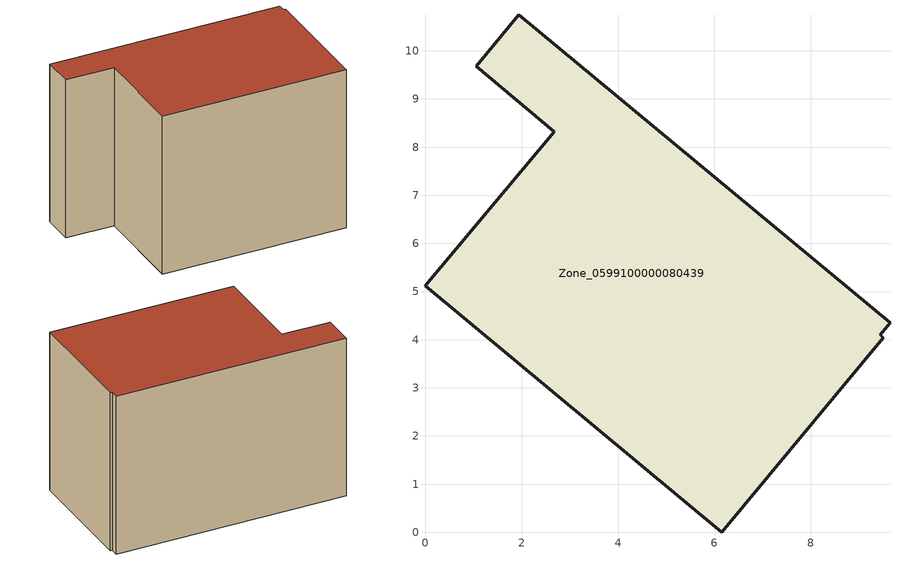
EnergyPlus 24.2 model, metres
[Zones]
Zone_0599100000080439
 floor ground (C_G): 9.44,4.1 9.51,4.04 6.15,0 0,5.12 2.67,8.32 1.06,9.68 1.94,10.75 9.65,4.35 z0
 wall outside (C_F): 9.51,4.04 9.44,4.1 9.65,4.35 1.94,10.75 1.06,9.68 2.67,8.32 0,5.12 6.15,0 9.51,4.04 z0:7.11
 roof outside (C_R): 9.44,4.1 9.65,4.35 1.94,10.75 1.06,9.68 2.67,8.32 0,5.12 6.15,0 9.51,4.04 z7.11
[BUILDING]
Pand.0599100000080439: North Axis=0; Terrain=City; Loads Convergence Tolerance Value=0.04; Temperature Convergence Tolerance Value=0.4; Solar Distribution=FullExterior; Maximum Number of Warmup Days=25; Minimum Number of Warmup Days=1
[Site:Location]
Rotterdam.The.Hague.AP_ZH_NLD Design_Conditions: Latitude=51.96; Longitude=4.45; Time Zone=1; Elevation=-4.5
[SITE:GROUNDTEMPERATURE:BUILDINGSURFACE]
18, 18, 18, 18, 18, 18, 18, 18, 18, 18, 18, 18
[MATERIAL] Thermal Absorptance=0.9; Solar Absorptance=0.7; Visible Absorptance=0.7
Name | Roughness | Thickness | Conductivity | Density | Specific Heat
G.TI.1946 | MediumSmooth | 0.15 | 1 | 540 | 1210
F.TI.1946 | Rough | 0.3 | 0.857143 | 1920 | 840
R.TI.1946 | MediumRough | 0.2 | 0.1 | 1500 | 1000
[CONSTRUCTION]
C_G: G.TI.1946
C_F: F.TI.1946
C_R: R.TI.1946
[ZONE]
Zone_0599100000080439: Type=1; Multiplier=1; Ceiling Height=Autocalculate; Volume=Autocalculate; Floor Area=autocalculate; Part of Total Floor Area=Yes
[ZONEINFILTRATION:DESIGNFLOWRATE]
Infil_Zone_0599100000080439: Zone or ZoneList or Space or SpaceList=Zone_0599100000080439; Schedule=AlwaysOn; Design Flow Rate Calculation Method=Flow/Area; Flow Rate per Floor Area=0.003; Constant Term Coefficient=1; Temperature Term Coefficient=0; Velocity Term Coefficient=0; Velocity Squared Term Coefficient=0
[HVACTEMPLATE:ZONE:IDEALLOADSAIRSYSTEM]
Zone_0599100000080439: Maximum Heating Supply Air Temperature=50; Minimum Cooling Supply Air Temperature=13; Maximum Heating Supply Air Humidity Ratio=0.0156; Minimum Cooling Supply Air Humidity Ratio=0.0077; Heating Limit=NoLimit; Cooling Limit=NoLimit; Dehumidification Control Type=ConstantSensibleHeatRatio; Cooling Sensible Heat Ratio=0.7; Dehumidification Setpoint=60; Humidification Control Type=None; Humidification Setpoint=30; Outdoor Air Method=None; Outdoor Air Flow Rate per Person=0.00944; Outdoor Air Flow Rate per Zone Floor Area=0; Outdoor Air Flow Rate per Zone=0; Demand Controlled Ventilation Type=None; Outdoor Air Economizer Type=NoEconomizer; Heat Recovery Type=None; Sensible Heat Recovery Effectiveness=0.7; Latent Heat Recovery Effectiveness=0.65
[ZONECONTROL:THERMOSTAT]
ThermostatControl_Zone_0599100000080439: Zone or ZoneList=Zone_0599100000080439; Control Type Schedule=DualSetpointControlType; Control 1=Thermostat_Zone_0599100000080439; Temperature Difference Between Cutout And Setpoint=0
[THERMOSTATSETPOINT:DUALSETPOINT]
Thermostat_Zone_0599100000080439: Heating Setpoint Temperature Schedule=HeatingSetpoint_Zone_0599100000080439; Cooling Setpoint Temperature Schedule=CoolingSetpoint_Zone_0599100000080439
[SCHEDULE:COMPACT]
HeatingSetpoint_Zone_0599100000080439: Through: 12/31, For: AllDays, Until: 24:00, 21
CoolingSetpoint_Zone_0599100000080439: Through: 12/31, For: AllDays, Until: 24:00, 24
DualSetpointControlType: Through: 12/31, For: AllDays, Until: 24:00, 4
AlwaysOn: Through: 12/31, For: AllDays, Until: 24:00, 1
